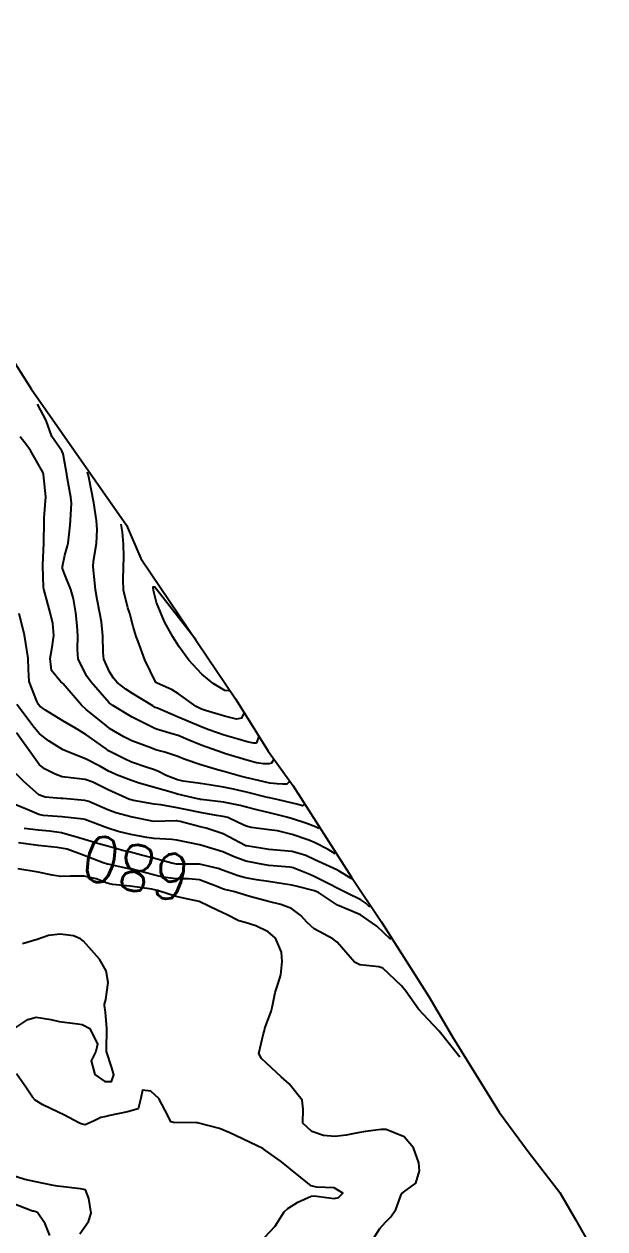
# Model space of a CAD drawing. Header units: metres. Extents: x 292545 to 299085, y 7450245 to 7463078.
# Drawn here: x 296818.2 to 296868.5, y 7454392.4 to 7454496.8 of the extents above; entities that cross this region are included whole.
import ezdxf
from ezdxf.enums import TextEntityAlignment as Align

# ---------------------------------------------------------------- set-up
doc = ezdxf.new("R2010")
doc.units = ezdxf.units.M
for name, color, linetype in [('Area', 45, 'Continuous'), ('Cotas', 45, 'Continuous'), ('Curvas de Nivel 1m', 11, 'Continuous'), ('Curvas de Nivel 5m', 15, 'Continuous')]:
    doc.layers.add(name, color=color, linetype=linetype)
doc.styles.add('Style-STANDARD', font='STANDARD.shx')

msp = doc.modelspace()

# ---------------------------------------------------------------- linework, layer by layer
at = {"layer": 'Area'}
msp.add_polyline3d([(296797.46, 7454498.95, 696.41), (296802.05, 7454490.55, 689.5), (296803.75, 7454488.04, 689.98), (296809.41, 7454479.75, 700.16), (296812.65, 7454475.15, 698.19), (296813.43, 7454473.55, 698.41), (296818.76, 7454465.15, 694.87), (296827.02, 7454453.35, 696.43), (296828.27, 7454450.45, 694.66), (296836.47, 7454438.31, 695.75), (296837.41, 7454436.82, 698.01), (296839.32, 7454433.77, 699.4), (296841.48, 7454430.76, 694.87), (296846.53, 7454422.84, 693.8), (296849.12, 7454419.02, 699.45), (296853.25, 7454412.52, 695.43), (296855.28, 7454409.02, 693.45), (296859.34, 7454402.5, 680.03), (296861.84, 7454399.09, 689.92), (296864.59, 7454395.52, 691.98), (296865.96, 7454393.19, 689.68), (296868.5, 7454388.69, 687.41)], dxfattribs=at)
at = {"layer": 'Curvas de Nivel 1m', "flags": 128}
for points, elevation in [([(296839.8, 7454433.07), (296839.6, 7454432.72), (296839.4, 7454432.66), (296838.92, 7454432.66), (296838.29, 7454432.75), (296837.47, 7454432.97), (296835.53, 7454433.57), (296835.48, 7454433.58), (296835.39, 7454433.61), (296833.49, 7454434.29), (296832.39, 7454434.74), (296831.5, 7454435.11), (296831.09, 7454435.25), (296829.64, 7454435.68), (296829.5, 7454435.72), (296829.43, 7454435.76), (296827.52, 7454436.72), (296825.84, 7454437.73), (296825.65, 7454437.85), (296825.54, 7454437.95), (296823.96, 7454439.75), (296823.56, 7454440.29), (296822.85, 7454441.76), (296822.78, 7454442.56), (296822.81, 7454443.76), (296822.76, 7454444.61), (296822.64, 7454445.76), (296822.45, 7454446.95), (296822.22, 7454447.76), (296821.67, 7454449.14), (296821.48, 7454449.59), (296821.47, 7454449.77), (296821.68, 7454450.75), (296821.92, 7454451.54), (296821.97, 7454451.77), (296822.16, 7454453.33), (296822.19, 7454453.77), (296822.25, 7454455.25), (296822.21, 7454455.77), (296821.87, 7454457.67), (296821.85, 7454457.77), (296821.78, 7454458.21), (296821.54, 7454459.52), (296821.42, 7454459.78), (296820.56, 7454461.03), (296820.08, 7454462.41), (296819.32, 7454463.82)], 688), ([(296841.09, 7454431.08), (296840.93, 7454430.91), (296840.55, 7454430.89), (296840.08, 7454430.92), (296839.45, 7454431), (296837.62, 7454431.41), (296837.45, 7454431.45), (296837.34, 7454431.47), (296836.88, 7454431.59), (296835.46, 7454432.01), (296834.92, 7454432.16), (296833.47, 7454432.58), (296832.04, 7454433.08), (296831.48, 7454433.29), (296831.21, 7454433.39), (296830.35, 7454433.67), (296829.67, 7454433.86), (296829.49, 7454433.92), (296829.13, 7454434.04), (296827.49, 7454434.65), (296826.79, 7454435), (296825.57, 7454435.73), (296825.5, 7454435.78), (296825.29, 7454435.95), (296823.53, 7454437.38), (296823.12, 7454437.75), (296821.55, 7454439.6), (296821.46, 7454439.68), (296821.33, 7454439.77), (296820.52, 7454440.74), (296820.42, 7454441.79), (296820.59, 7454442.78), (296820.72, 7454443.78), (296820.64, 7454444.81), (296820.4, 7454445.79), (296819.96, 7454447.48), (296819.87, 7454447.8), (296819.84, 7454447.98), (296819.77, 7454449.8), (296819.77, 7454449.89), (296819.87, 7454451.8), (296819.88, 7454453.64), (296819.88, 7454453.8), (296819.9, 7454453.98), (296820.03, 7454455.8), (296819.85, 7454457.72), (296819.83, 7454457.8), (296819.82, 7454457.85), (296819.77, 7454457.94), (296818.71, 7454459.81), (296818.32, 7454460.34), (296817.8, 7454461)], 687), ([(296838.5, 7454435.07), (296838.3, 7454434.49), (296838.24, 7454434.45), (296838.04, 7454434.46), (296837.49, 7454434.57), (296836.7, 7454434.8), (296835.5, 7454435.16), (296834.18, 7454435.62), (296833.51, 7454435.88), (296833.11, 7454436.03), (296831.52, 7454436.71), (296829.73, 7454437.48), (296829.53, 7454437.56), (296829.3, 7454437.68), (296827.54, 7454438.77), (296826.98, 7454439.14), (296826.22, 7454439.72), (296825.91, 7454440.08), (296825.56, 7454440.63), (296825.08, 7454441.73), (296825, 7454442.32), (296824.99, 7454443.74), (296824.86, 7454444.97), (296824.73, 7454445.73), (296824.48, 7454446.9), (296824.33, 7454447.74), (296824.28, 7454448.36), (296824.13, 7454449.74), (296824.16, 7454450.22), (296824.44, 7454451.74), (296824.48, 7454452.97), (296824.42, 7454453.74), (296824.21, 7454455.27), (296823.76, 7454457.51), (296823.71, 7454457.75), (296823.68, 7454457.83), (296823.63, 7454457.93)], 689), ([(296835.91, 7454439.05), (296835.86, 7454438.98), (296835.55, 7454439.01), (296834.54, 7454439.62), (296833.56, 7454440.43), (296832.43, 7454441.64), (296831.59, 7454442.8), (296831.05, 7454443.66), (296830.32, 7454444.96), (296829.64, 7454446.65), (296829.38, 7454447.68), (296829.35, 7454447.99), (296829.5, 7454447.99), (296833.08, 7454443.41)], 691), ([(296842.39, 7454429.08), (296842.3, 7454429.03), (296841.8, 7454429.16), (296841.43, 7454429.27), (296840.22, 7454429.55), (296839.43, 7454429.72), (296839.24, 7454429.76), (296837.44, 7454430.21), (296836.31, 7454430.46), (296835.44, 7454430.64), (296834.21, 7454430.85), (296833.45, 7454430.95), (296831.94, 7454431.16), (296831.46, 7454431.28), (296830.48, 7454431.66), (296829.8, 7454432.01), (296829.47, 7454432.14), (296828.81, 7454432.35), (296827.47, 7454432.82), (296826.85, 7454433.09), (296825.59, 7454433.73), (296825.52, 7454433.77), (296825.48, 7454433.79), (296825.26, 7454433.96), (296823.5, 7454435.2), (296822.6, 7454435.76), (296821.51, 7454436.4), (296820, 7454437.32), (296819.53, 7454437.65), (296819.4, 7454437.8), (296819.25, 7454438.09), (296818.6, 7454439.81), (296818.53, 7454440.85), (296818.51, 7454441.81), (296818.31, 7454443.1), (296818.19, 7454443.81), (296817.74, 7454445.7)], 686), ([(296845.13, 7454424.87), (296844.51, 7454425.25), (296843.39, 7454425.83), (296842.85, 7454426.06), (296841.4, 7454426.54), (296840.11, 7454426.85), (296839.4, 7454426.94), (296837.83, 7454427.15), (296837.41, 7454427.27), (296836.72, 7454427.59), (296835.82, 7454428.01), (296835.42, 7454428.11), (296834.83, 7454428.2), (296833.42, 7454428.45), (296832.43, 7454428.65), (296831.42, 7454428.85), (296830, 7454429.1), (296829.43, 7454429.18), (296827.63, 7454429.49), (296827.43, 7454429.54), (296827.3, 7454429.57), (296826.98, 7454429.71), (296825.44, 7454430.4), (296824.11, 7454431.09), (296823.46, 7454431.32), (296821.72, 7454431.51), (296821.46, 7454431.55), (296820.84, 7454431.78), (296819.91, 7454432.24), (296819.47, 7454432.62), (296818.58, 7454433.81), (296817.5, 7454435.36)], 684), ([(296846.55, 7454422.69), (296845.48, 7454423.37), (296845.36, 7454423.44), (296845.26, 7454423.49), (296843.37, 7454424.36), (296842.57, 7454424.71), (296841.38, 7454425.07), (296839.72, 7454425.21), (296839.38, 7454425.24), (296837.42, 7454425.55), (296837.38, 7454425.55), (296837.36, 7454425.56), (296837.33, 7454425.58), (296835.4, 7454426.59), (296833.95, 7454427.08), (296833.41, 7454427.21), (296831.69, 7454427.66), (296831.46, 7454427.71), (296831.41, 7454427.72), (296831.35, 7454427.72), (296829.41, 7454427.68), (296827.42, 7454428.07), (296826.11, 7454428.41), (296825.42, 7454428.67), (296823.78, 7454429.39), (296823.43, 7454429.49), (296821.55, 7454429.65), (296821.43, 7454429.66), (296821.33, 7454429.67), (296819.97, 7454429.79), (296819.44, 7454429.99), (296818.16, 7454431.1), (296817.46, 7454431.8)], 683), ([(296848.13, 7454420.24), (296847.77, 7454420.59), (296847.33, 7454420.88), (296846.11, 7454421.48), (296845.35, 7454421.86), (296844.58, 7454422.27), (296843.36, 7454422.89), (296842.91, 7454423.07), (296841.76, 7454423.53), (296841.48, 7454423.66), (296841.36, 7454423.69), (296841.19, 7454423.71), (296839.37, 7454423.87), (296839.01, 7454423.92), (296837.37, 7454424.23), (296836.37, 7454424.6), (296835.38, 7454425.05), (296833.47, 7454425.63), (296833.38, 7454425.65), (296833.36, 7454425.65), (296831.39, 7454426.06), (296830.95, 7454426.1), (296829.39, 7454426.2), (296828.8, 7454426.28), (296827.4, 7454426.54), (296826.32, 7454426.8), (296825.4, 7454427.08), (296823.66, 7454427.75), (296823.41, 7454427.84), (296823.3, 7454427.86), (296821.42, 7454428.08), (296819.81, 7454428.18), (296819.42, 7454428.27), (296818.62, 7454428.61), (296817.43, 7454429.12)], 682), ([(296849.94, 7454417.46), (296848.73, 7454418.6), (296847.31, 7454419.58), (296847.12, 7454419.67), (296845.33, 7454420.43), (296843.68, 7454421.51), (296843.34, 7454421.67), (296841.84, 7454422.03), (296841.35, 7454422.14), (296840.62, 7454422.28), (296839.35, 7454422.47), (296838.29, 7454422.63), (296837.36, 7454422.79), (296836.72, 7454422.95), (296835.36, 7454423.46), (296834.97, 7454423.61), (296833.37, 7454423.98), (296831.69, 7454423.98), (296831.37, 7454423.98), (296830.96, 7454424.07), (296829.37, 7454424.48), (296828.32, 7454424.75), (296827.38, 7454425), (296826.81, 7454425.14), (296825.38, 7454425.52), (296824.63, 7454425.74), (296823.39, 7454426.1), (296822.89, 7454426.26), (296821.4, 7454426.68), (296820.35, 7454426.83), (296819.4, 7454426.91), (296818.15, 7454427.07)], 681), ([(296848.39, 7454391.45), (296848.99, 7454392.42), (296849.48, 7454392.95), (296849.95, 7454393.43), (296850.39, 7454394.05), (296850.87, 7454395.42), (296850.94, 7454395.51), (296851.03, 7454395.56), (296852.12, 7454396.33), (296852.44, 7454397.41), (296852.36, 7454398.1), (296851.9, 7454399.41), (296851.09, 7454400.35), (296849.55, 7454400.98), (296849.1, 7454401), (296847.74, 7454400.81), (296847.09, 7454400.69), (296846.08, 7454400.49), (296845.09, 7454400.39), (296844.11, 7454400.47), (296843.09, 7454400.8), (296842.33, 7454401.52), (296842.34, 7454402.75), (296842.27, 7454403.52), (296841.14, 7454404.93), (296840.44, 7454405.55), (296839.16, 7454406.72), (296838.73, 7454407.13), (296838.49, 7454407.57), (296838.91, 7454409.29), (296838.99, 7454409.56), (296839.03, 7454409.73), (296839.2, 7454410.23), (296839.56, 7454411.21), (296839.65, 7454411.56), (296839.93, 7454412.85), (296840.16, 7454413.55), (296840.41, 7454414.39), (296840.53, 7454415.55), (296840.47, 7454416.35), (296839.94, 7454417.55), (296839.3, 7454418.11), (296838.23, 7454418.64), (296837.31, 7454418.91), (296836.77, 7454419.05), (296835.7, 7454419.6), (296835.32, 7454419.79), (296834.96, 7454419.97), (296833.33, 7454420.75), (296831.96, 7454421.02), (296831.34, 7454421.16), (296829.73, 7454421.68), (296829.34, 7454421.78), (296829.22, 7454421.81), (296827.35, 7454422.07), (296825.83, 7454422.2), (296825.35, 7454422.32), (296824.4, 7454422.69), (296823.35, 7454422.93), (296822.18, 7454422.93), (296821.35, 7454422.9), (296820.58, 7454423.01), (296819.36, 7454423.28), (296817.62, 7454423.56)], 679), ([(296817.45, 7454409.82), (296818.48, 7454410.53), (296819.21, 7454410.73), (296820.47, 7454410.52), (296821.2, 7454410.34), (296822.81, 7454410.15), (296823.2, 7454410.07), (296823.84, 7454409.74), (296824.53, 7454408.39), (296824.37, 7454407.74), (296823.97, 7454406.94), (296824.29, 7454405.74), (296825.14, 7454405.13), (296825.73, 7454405.14), (296825.93, 7454405.72), (296825.77, 7454406.33), (296825.3, 7454407.73), (296825.29, 7454407.85), (296825.34, 7454409.73), (296825.21, 7454411.14), (296825.11, 7454411.73), (296825.11, 7454411.84), (296825.23, 7454412.26), (296825.45, 7454413.73), (296825.26, 7454414.73), (296824.69, 7454415.74), (296823.29, 7454417.31), (296823.05, 7454417.51), (296822.43, 7454417.76), (296821.29, 7454417.9), (296820.27, 7454417.79), (296819.29, 7454417.46), (296818.03, 7454417.07)], 678), ([(296838.98, 7454391.62), (296839.92, 7454392.62), (296840.51, 7454393.54), (296840.69, 7454393.86), (296841.01, 7454394.15), (296841.87, 7454394.68), (296843.03, 7454395.21), (296843.31, 7454395.23), (296845.03, 7454395.02), (296845.42, 7454395.09), (296845.78, 7454395.48), (296845.04, 7454395.94), (296843.5, 7454395.98), (296843.04, 7454396.1), (296841.26, 7454397.54), (296841.05, 7454397.71), (296840.35, 7454398.26), (296839.07, 7454399.18), (296838.84, 7454399.33), (296838.37, 7454399.57), (296837.08, 7454400.17), (296835.98, 7454400.71), (296835.09, 7454401.07), (296833.18, 7454401.56), (296833.1, 7454401.56), (296831.17, 7454401.59), (296831.1, 7454401.59), (296830.88, 7454401.66), (296830.65, 7454402.13), (296829.83, 7454403.67), (296829.13, 7454404.31), (296828.43, 7454404.39), (296828.27, 7454403.69), (296828.03, 7454402.77), (296827.11, 7454402.53), (296825.6, 7454402.21), (296825.11, 7454402.08), (296824.82, 7454402.02), (296824.22, 7454401.74), (296823.46, 7454401.38), (296823.1, 7454401.48), (296822.91, 7454401.56), (296822.52, 7454401.76), (296821.6, 7454402.26), (296821.11, 7454402.5), (296819.78, 7454403.13), (296819.12, 7454403.54), (296818.88, 7454403.8), (296818.3, 7454404.65), (296817.51, 7454405.82)], 678), ([(296822.99, 7454391.96), (296823.73, 7454393.01), (296823.97, 7454393.74), (296823.76, 7454395.01), (296823.47, 7454395.75), (296823.03, 7454395.84), (296821.31, 7454396.05), (296821.04, 7454396.08), (296820.69, 7454396.13), (296819.04, 7454396.48), (296818.21, 7454396.64), (296817.04, 7454397.02)], 677), ([(296820.38, 7454391.79), (296819.97, 7454392.81), (296819.31, 7454393.8), (296819, 7454393.9), (296818.88, 7454393.92), (296817.02, 7454394.63)], 676)]:
    msp.add_lwpolyline(points, dxfattribs=dict(at, elevation=elevation))
at = {"layer": 'Curvas de Nivel 5m', "flags": 128}
for points, elevation in [([(296837.21, 7454437.06), (296836.99, 7454436.63), (296836.57, 7454436.54), (296835.52, 7454436.8), (296833.87, 7454437.29), (296833.53, 7454437.4), (296833.06, 7454437.63), (296831.54, 7454438.74), (296830.98, 7454439.09), (296829.64, 7454439.68), (296829.58, 7454439.71), (296829.55, 7454439.76), (296828.63, 7454441.69), (296828.03, 7454443.26), (296827.88, 7454443.7), (296827.61, 7454444.56), (296827.37, 7454445.46), (296827.31, 7454445.7), (296827.16, 7454446.18), (296826.78, 7454447.71), (296826.74, 7454448.63), (296826.78, 7454449.71), (296826.8, 7454450.59), (296826.78, 7454451.71), (296826.67, 7454452.75), (296826.56, 7454453.43)], 690), ([(296843.71, 7454427.05), (296843.6, 7454427.12), (296843.41, 7454427.21), (296842.57, 7454427.52), (296841.42, 7454427.91), (296840.92, 7454428.04), (296839.42, 7454428.41), (296838.32, 7454428.68), (296837.43, 7454428.9), (296836.89, 7454429.05), (296835.43, 7454429.35), (296833.49, 7454429.57), (296833.43, 7454429.58), (296833.39, 7454429.59), (296833.19, 7454429.63), (296831.44, 7454430.05), (296830.91, 7454430.2), (296829.45, 7454430.62), (296828.14, 7454431), (296827.46, 7454431.22), (296826.16, 7454431.72), (296825.67, 7454431.93), (296825.47, 7454432.03), (296824.78, 7454432.43), (296823.48, 7454433.1), (296821.81, 7454433.77), (296821.48, 7454433.91), (296820.32, 7454434.62), (296819.5, 7454435.26), (296819.02, 7454435.8), (296817.53, 7454437.82)], 685), ([(296855.92, 7454407.24), (296854.14, 7454409.5), (296853.21, 7454410.5), (296852.34, 7454411.41), (296851.24, 7454412.97), (296850.88, 7454413.42), (296849.26, 7454414.95), (296848.9, 7454415.08), (296847.26, 7454415.24), (296846.8, 7454415.47), (296845.29, 7454417.22), (296844.93, 7454417.49), (296843.3, 7454418.37), (296842.7, 7454418.91), (296842.14, 7454419.53), (296841.32, 7454420.13), (296840.4, 7454420.48), (296839.33, 7454420.74), (296837.73, 7454421.18), (296837.34, 7454421.3), (296836.32, 7454421.6), (296835.53, 7454421.79), (296835.35, 7454421.85), (296834.94, 7454422.02), (296833.35, 7454422.61), (296832.41, 7454422.7), (296831.35, 7454422.69), (296830.18, 7454422.85), (296829.36, 7454423.05), (296827.53, 7454423.53), (296827.36, 7454423.56), (296827.24, 7454423.58), (296826.6, 7454423.71), (296825.57, 7454423.93), (296825.37, 7454423.98), (296825, 7454424.1), (296823.37, 7454424.73), (296821.88, 7454425.26), (296821.38, 7454425.37), (296821.01, 7454425.41), (296819.38, 7454425.6), (296817.66, 7454425.82)], 680)]:
    msp.add_lwpolyline(points, dxfattribs=dict(at, elevation=elevation))

# ---------------------------------------------------------------- texts
at = {"layer": 'Cotas', "style": 'Style-STANDARD'}
msp.add_text('680', height=4, rotation=166.4257, dxfattribs=at).set_placement((296827.87, 7454423.64, 680), align=Align.MIDDLE_CENTER)

doc.saveas('drawing.dxf')
